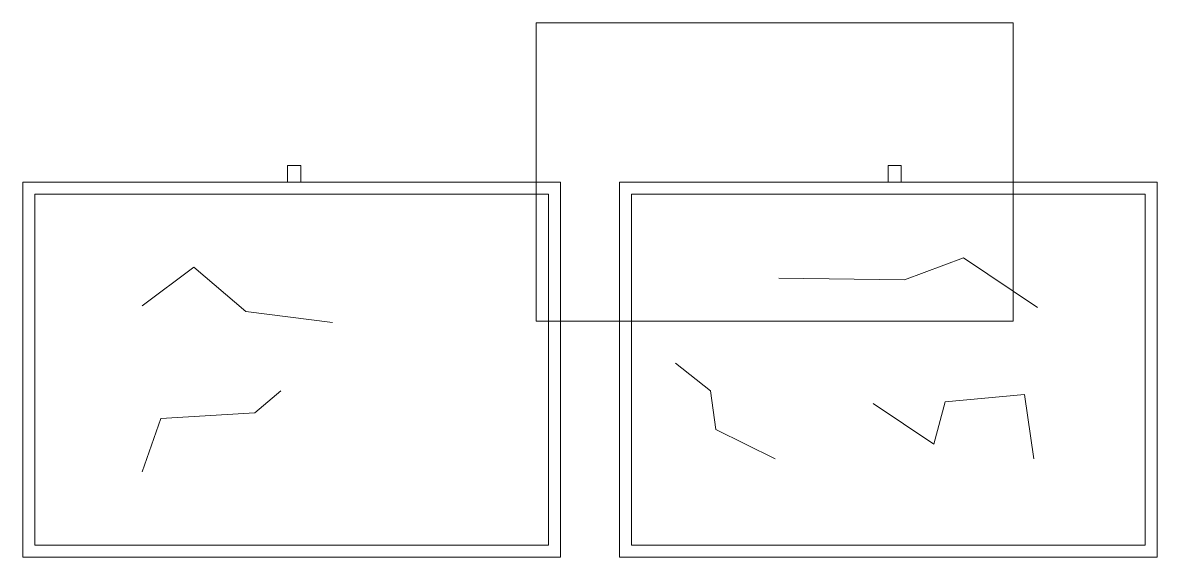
# Model space of a CAD drawing. Header units: centimetres. Extents: x 113170 to 115753, y 56736 to 59771.
# Drawn here: x 113897.9 to 113991.6, y 59726.5 to 59770.7 of the extents above; entities that cross this region are included whole.
import ezdxf

# ---------------------------------------------------------------- set-up
doc = ezdxf.new("R2010")
doc.units = ezdxf.units.CM
doc.header["$MEASUREMENT"] = 0
doc.layers.add('Arredi', color=1, linetype='Continuous', lineweight=15)
doc.layers.add('Dettagli', color=5, linetype='Continuous', lineweight=5)

msp = doc.modelspace()

# ---------------------------------------------------------------- linework, layer by layer
at = {"layer": 'Arredi'}
msp.add_lwpolyline([(113940.306, 59770.71), (113979.699, 59770.71), (113979.699, 59746.049), (113940.306, 59746.049)], close=True, dxfattribs=at)
at = {"layer": 'Dettagli'}
for p, q in [((113970.717, 59749.458), (113975.598, 59751.287)), ((113975.598, 59751.287), (113981.698, 59747.171)), ((113907.789, 59747.323), (113912.06, 59750.524)), ((113912.06, 59750.524), (113916.33, 59746.865)), ((113960.346, 59749.61), (113970.717, 59749.458)), ((113916.33, 59746.865), (113923.499, 59745.95)), ((113954.703, 59740.31), (113951.805, 59742.597)), ((113917.093, 59738.48), (113919.228, 59740.309)), ((113955.16, 59737.108), (113954.703, 59740.31)), ((113974.073, 59739.395), (113973.157, 59735.889)), ((113980.631, 59740.005), (113974.073, 59739.395)), ((113981.393, 59734.669), (113980.631, 59740.005)), ((113909.315, 59738.022), (113917.093, 59738.48)), ((113973.157, 59735.889), (113968.124, 59739.243)), ((113907.789, 59733.601), (113909.315, 59738.022)), ((113960.041, 59734.669), (113955.16, 59737.108))]:
    msp.add_line(p, q, dxfattribs=at)
for points in [[(113919.792, 59757.535), (113920.87, 59757.535), (113920.87, 59758.912), (113919.792, 59758.912)], [(113969.371, 59757.535), (113970.449, 59757.535), (113970.449, 59758.912), (113969.371, 59758.912)], [(113942.334, 59757.542), (113897.916, 59757.542), (113897.916, 59726.545), (113942.334, 59726.545)], [(113991.598, 59757.542), (113947.18, 59757.542), (113947.18, 59726.545), (113991.598, 59726.545)], [(113941.334, 59756.542), (113898.916, 59756.542), (113898.916, 59727.545), (113941.334, 59727.545)], [(113990.598, 59756.542), (113948.18, 59756.542), (113948.18, 59727.545), (113990.598, 59727.545)]]:
    msp.add_lwpolyline(points, close=True, dxfattribs=at)

doc.saveas('drawing.dxf')
